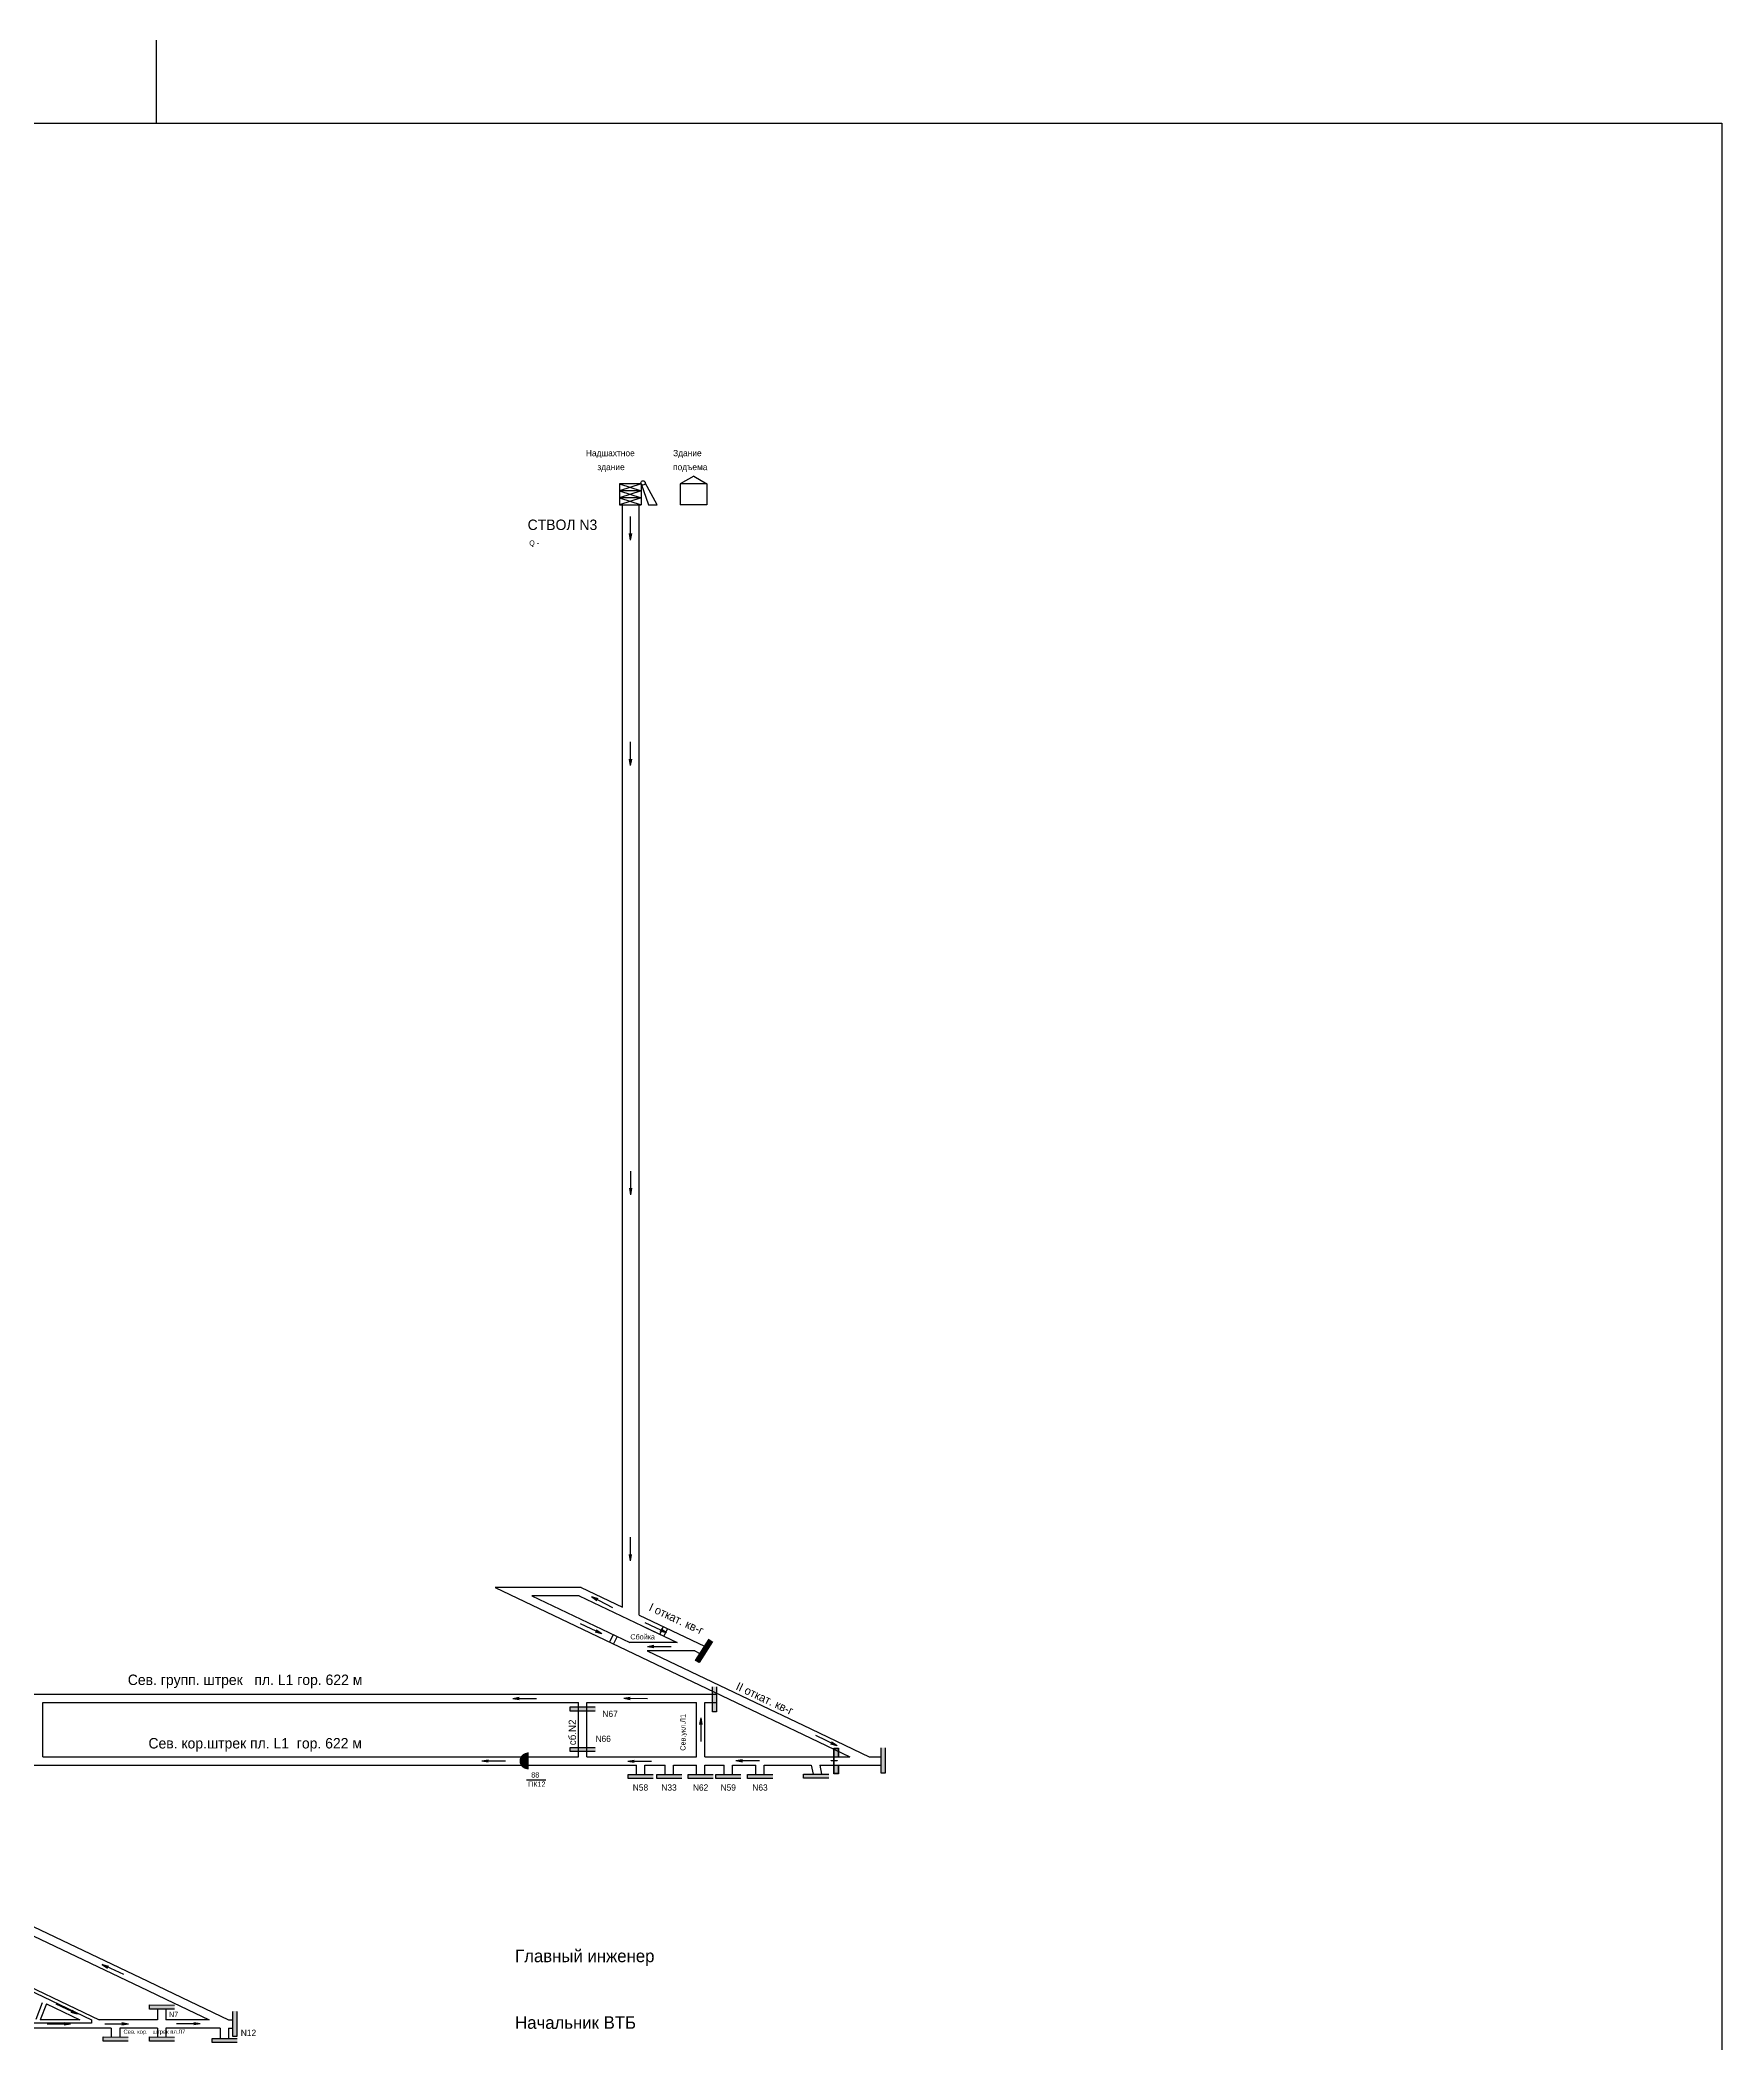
# Model space of a CAD drawing. Header units: millimetres. Extents: x -1405 to 845, y -941 to 518.
# Drawn here: x 40 to 845, y -441 to 518 of the extents above; entities that cross this region are included whole.
import ezdxf

# ---------------------------------------------------------------- set-up
doc = ezdxf.new("R2010")
doc.units = ezdxf.units.MM
for name, color, linetype in [('Двери', 7, 'Continuous'), ('Заслоны', 7, 'Continuous'), ('Маршруты слесарей', 7, 'Continuous'), ('Номера перемычек', 7, 'Continuous'), ('Перемычки', 7, 'Continuous'), ('Пожарные арки', 7, 'Continuous'), ('Струя', 7, 'Continuous')]:
    doc.layers.add(name, color=color, linetype=linetype)

msp = doc.modelspace()

# ---------------------------------------------------------------- hatches: boundary and pattern name
at = {"layer": 'Двери'}
h = msp.add_hatch(color=256, dxfattribs=at)
h.paths.add_polyline_path([(422.23, -303.69), (422.23, -299.59), (420.03, -299.59), (420.03, -303.69), (420.13, -303.69), (420.13, -299.69), (422.13, -299.69), (422.13, -303.69)])
h.paths.add_polyline_path([(420.13, -307.69), (420.13, -303.69), (420.03, -303.69), (420.03, -307.69)])
h.paths.add_polyline_path([(422.23, -311.79), (422.23, -307.69), (422.13, -307.69), (422.13, -311.69), (420.13, -311.69), (420.13, -307.69), (420.03, -307.69), (420.03, -311.79)])
h = msp.add_hatch(color=3, dxfattribs=at)
h.paths.add_polyline_path([(422.13, -299.69), (420.13, -299.69), (420.13, -303.69), (422.13, -303.69)])
h.paths.add_polyline_path([(420.13, -311.69), (422.13, -311.69), (422.13, -307.69), (420.13, -307.69)])
at = {"layer": 'Заслоны'}
h = msp.add_hatch(color=7, dxfattribs=at)
h.paths.add_polyline_path([(273.44, -301.69, 0.267949), (269.97, -303.69), (273.44, -303.69)])
h.paths.add_polyline_path([(273.44, -303.69), (269.97, -303.69, 0.267949), (269.97, -307.69), (273.44, -307.69)])
h.paths.add_polyline_path([(273.44, -307.69), (269.97, -307.69, 0.267949), (273.44, -309.69)])
at = {"layer": 'Перемычки'}
h = msp.add_hatch(color=256, dxfattribs=at)
h.paths.add_polyline_path([(355.46, -258.74), (357.68, -255.29), (357.59, -255.23), (355.43, -258.6), (353.75, -257.52), (355.91, -254.15), (355.82, -254.1), (353.61, -257.55)])
h.paths.add_polyline_path([(357.59, -255.23), (357.68, -255.29), (362.04, -248.47), (360.19, -247.28), (355.82, -254.1), (355.91, -254.15), (360.22, -247.42), (361.9, -248.5)])
h = msp.add_hatch(color=3, dxfattribs=at)
h.paths.add_polyline_path([(353.75, -257.52), (355.43, -258.6), (357.59, -255.23), (355.91, -254.15)])
h.paths.add_polyline_path([(359.75, -251.86), (358.06, -250.79), (355.91, -254.15), (357.59, -255.23)])
h.paths.add_polyline_path([(359.75, -251.86), (361.9, -248.5), (360.22, -247.42), (358.06, -250.79)])
h = msp.add_hatch(color=256, dxfattribs=at)
h.paths.add_polyline_path([(363.92, -282.32), (363.92, -278.22), (363.82, -278.22), (363.82, -282.22), (361.82, -282.22), (361.82, -278.22), (361.72, -278.22), (361.72, -282.32)])
h.paths.add_polyline_path([(363.82, -278.22), (363.92, -278.22), (363.92, -270.12), (361.72, -270.12), (361.72, -278.22), (361.82, -278.22), (361.82, -270.22), (363.82, -270.22)])
h = msp.add_hatch(color=3, dxfattribs=at)
h.paths.add_polyline_path([(361.82, -282.22), (363.82, -282.22), (363.82, -278.22), (361.82, -278.22)])
h.paths.add_polyline_path([(363.82, -274.22), (361.82, -274.22), (361.82, -278.22), (363.82, -278.22)])
h.paths.add_polyline_path([(363.82, -274.22), (363.82, -270.22), (361.82, -270.22), (361.82, -274.22)])
h = msp.add_hatch(color=256, dxfattribs=at)
h.paths.add_polyline_path([(293.66, -281.89), (297.76, -281.89), (297.76, -281.79), (293.76, -281.79), (293.76, -279.79), (297.76, -279.79), (297.76, -279.69), (293.66, -279.69)])
h.paths.add_polyline_path([(297.76, -281.79), (297.76, -281.89), (305.86, -281.89), (305.86, -279.69), (297.76, -279.69), (297.76, -279.79), (305.76, -279.79), (305.76, -281.79)])
h = msp.add_hatch(color=3, dxfattribs=at)
h.paths.add_polyline_path([(293.76, -279.79), (293.76, -281.79), (297.76, -281.79), (297.76, -279.79)])
h.paths.add_polyline_path([(301.76, -281.79), (301.76, -279.79), (297.76, -279.79), (297.76, -281.79)])
h.paths.add_polyline_path([(301.76, -281.79), (305.76, -281.79), (305.76, -279.79), (301.76, -279.79)])
h = msp.add_hatch(color=256, dxfattribs=at)
h.paths.add_polyline_path([(293.66, -301.27), (297.76, -301.27), (297.76, -301.17), (293.76, -301.17), (293.76, -299.17), (297.76, -299.17), (297.76, -299.07), (293.66, -299.07)])
h.paths.add_polyline_path([(297.76, -301.17), (297.76, -301.27), (305.86, -301.27), (305.86, -299.07), (297.76, -299.07), (297.76, -299.17), (305.76, -299.17), (305.76, -301.17)])
h = msp.add_hatch(color=3, dxfattribs=at)
h.paths.add_polyline_path([(293.76, -299.17), (293.76, -301.17), (297.76, -301.17), (297.76, -299.17)])
h.paths.add_polyline_path([(301.76, -301.17), (301.76, -299.17), (297.76, -299.17), (297.76, -301.17)])
h.paths.add_polyline_path([(301.76, -301.17), (305.76, -301.17), (305.76, -299.17), (301.76, -299.17)])
h = msp.add_hatch(color=256, dxfattribs=at)
h.paths.add_polyline_path([(444.77, -311.56), (444.77, -307.46), (444.67, -307.46), (444.67, -311.46), (442.67, -311.46), (442.67, -307.46), (442.57, -307.46), (442.57, -311.56)])
h.paths.add_polyline_path([(444.67, -307.46), (444.77, -307.46), (444.77, -299.36), (442.57, -299.36), (442.57, -307.46), (442.67, -307.46), (442.67, -299.46), (444.67, -299.46)])
h = msp.add_hatch(color=3, dxfattribs=at)
h.paths.add_polyline_path([(442.67, -311.46), (444.67, -311.46), (444.67, -307.46), (442.67, -307.46)])
h.paths.add_polyline_path([(444.67, -303.46), (442.67, -303.46), (442.67, -307.46), (444.67, -307.46)])
h.paths.add_polyline_path([(444.67, -303.46), (444.67, -299.46), (442.67, -299.46), (442.67, -303.46)])
h = msp.add_hatch(color=256, dxfattribs=at)
h.paths.add_polyline_path([(321.37, -314.2), (325.47, -314.2), (325.47, -314.1), (321.47, -314.1), (321.47, -312.1), (325.47, -312.1), (325.47, -312), (321.37, -312)])
h.paths.add_polyline_path([(325.47, -314.1), (325.47, -314.2), (333.57, -314.2), (333.57, -312), (325.47, -312), (325.47, -312.1), (333.47, -312.1), (333.47, -314.1)])
h = msp.add_hatch(color=3, dxfattribs=at)
h.paths.add_polyline_path([(321.47, -312.1), (321.47, -314.1), (325.47, -314.1), (325.47, -312.1)])
h.paths.add_polyline_path([(329.47, -314.1), (329.47, -312.1), (325.47, -312.1), (325.47, -314.1)])
h.paths.add_polyline_path([(329.47, -314.1), (333.47, -314.1), (333.47, -312.1), (329.47, -312.1)])
h = msp.add_hatch(color=256, dxfattribs=at)
h.paths.add_polyline_path([(335.06, -314.2), (339.16, -314.2), (339.16, -314.1), (335.16, -314.1), (335.16, -312.1), (339.16, -312.1), (339.16, -312), (335.06, -312)])
h.paths.add_polyline_path([(339.16, -314.1), (339.16, -314.2), (347.26, -314.2), (347.26, -312), (339.16, -312), (339.16, -312.1), (347.16, -312.1), (347.16, -314.1)])
h = msp.add_hatch(color=3, dxfattribs=at)
h.paths.add_polyline_path([(335.16, -312.1), (335.16, -314.1), (339.16, -314.1), (339.16, -312.1)])
h.paths.add_polyline_path([(343.16, -314.1), (343.16, -312.1), (339.16, -312.1), (339.16, -314.1)])
h.paths.add_polyline_path([(343.16, -314.1), (347.16, -314.1), (347.16, -312.1), (343.16, -312.1)])
h = msp.add_hatch(color=256, dxfattribs=at)
h.paths.add_polyline_path([(350.16, -314.2), (354.26, -314.2), (354.26, -314.1), (350.26, -314.1), (350.26, -312.1), (354.26, -312.1), (354.26, -312), (350.16, -312)])
h.paths.add_polyline_path([(354.26, -314.1), (354.26, -314.2), (362.36, -314.2), (362.36, -312), (354.26, -312), (354.26, -312.1), (362.26, -312.1), (362.26, -314.1)])
h = msp.add_hatch(color=3, dxfattribs=at)
h.paths.add_polyline_path([(350.26, -312.1), (350.26, -314.1), (354.26, -314.1), (354.26, -312.1)])
h.paths.add_polyline_path([(358.26, -314.1), (358.26, -312.1), (354.26, -312.1), (354.26, -314.1)])
h.paths.add_polyline_path([(358.26, -314.1), (362.26, -314.1), (362.26, -312.1), (358.26, -312.1)])
h = msp.add_hatch(color=256, dxfattribs=at)
h.paths.add_polyline_path([(363.42, -314.2), (367.52, -314.2), (367.52, -314.1), (363.52, -314.1), (363.52, -312.1), (367.52, -312.1), (367.52, -312), (363.42, -312)])
h.paths.add_polyline_path([(367.52, -314.1), (367.52, -314.2), (375.62, -314.2), (375.62, -312), (367.52, -312), (367.52, -312.1), (375.52, -312.1), (375.52, -314.1)])
h = msp.add_hatch(color=3, dxfattribs=at)
h.paths.add_polyline_path([(363.52, -312.1), (363.52, -314.1), (367.52, -314.1), (367.52, -312.1)])
h.paths.add_polyline_path([(371.52, -314.1), (371.52, -312.1), (367.52, -312.1), (367.52, -314.1)])
h.paths.add_polyline_path([(371.52, -314.1), (375.52, -314.1), (375.52, -312.1), (371.52, -312.1)])
h = msp.add_hatch(color=256, dxfattribs=at)
h.paths.add_polyline_path([(378.64, -314.2), (382.74, -314.2), (382.74, -314.1), (378.74, -314.1), (378.74, -312.1), (382.74, -312.1), (382.74, -312), (378.64, -312)])
h.paths.add_polyline_path([(382.74, -314.1), (382.74, -314.2), (390.84, -314.2), (390.84, -312), (382.74, -312), (382.74, -312.1), (390.74, -312.1), (390.74, -314.1)])
h = msp.add_hatch(color=3, dxfattribs=at)
h.paths.add_polyline_path([(378.74, -312.1), (378.74, -314.1), (382.74, -314.1), (382.74, -312.1)])
h.paths.add_polyline_path([(386.74, -314.1), (386.74, -312.1), (382.74, -312.1), (382.74, -314.1)])
h.paths.add_polyline_path([(386.74, -314.1), (390.74, -314.1), (390.74, -312.1), (386.74, -312.1)])
h = msp.add_hatch(color=256, dxfattribs=at)
h.paths.add_polyline_path([(405.47, -314.03), (409.57, -314.03), (409.57, -313.93), (405.57, -313.93), (405.57, -311.93), (409.57, -311.93), (409.57, -311.83), (405.47, -311.83)])
h.paths.add_polyline_path([(409.57, -313.93), (409.57, -314.03), (417.67, -314.03), (417.67, -311.83), (409.57, -311.83), (409.57, -311.93), (417.57, -311.93), (417.57, -313.93)])
h = msp.add_hatch(color=3, dxfattribs=at)
h.paths.add_polyline_path([(405.57, -311.93), (405.57, -313.93), (409.57, -313.93), (409.57, -311.93)])
h.paths.add_polyline_path([(413.57, -313.93), (413.57, -311.93), (409.57, -311.93), (409.57, -313.93)])
h.paths.add_polyline_path([(413.57, -313.93), (417.57, -313.93), (417.57, -311.93), (413.57, -311.93)])
h = msp.add_hatch(color=256, dxfattribs=at)
h.paths.add_polyline_path([(92.08, -424.64), (96.18, -424.65), (96.18, -424.55), (92.18, -424.54), (92.18, -422.54), (96.18, -422.55), (96.18, -422.45), (92.08, -422.44)])
h.paths.add_polyline_path([(96.18, -424.55), (96.18, -424.65), (104.28, -424.66), (104.28, -422.46), (96.18, -422.45), (96.18, -422.55), (104.18, -422.56), (104.18, -424.56)])
h = msp.add_hatch(color=3, dxfattribs=at)
h.paths.add_polyline_path([(92.18, -422.54), (92.18, -424.54), (96.18, -424.55), (96.18, -422.55)])
h.paths.add_polyline_path([(100.18, -424.55), (100.18, -422.55), (96.18, -422.55), (96.18, -424.55)])
h.paths.add_polyline_path([(100.18, -424.55), (104.18, -424.56), (104.18, -422.56), (100.18, -422.55)])
h = msp.add_hatch(color=256, dxfattribs=at)
h.paths.add_polyline_path([(134.15, -437.68), (134.15, -433.58), (134.05, -433.58), (134.05, -437.58), (132.05, -437.58), (132.05, -433.58), (131.95, -433.58), (131.95, -437.68)])
h.paths.add_polyline_path([(134.05, -433.58), (134.15, -433.58), (134.15, -425.48), (131.95, -425.48), (131.95, -433.58), (132.05, -433.58), (132.05, -425.58), (134.05, -425.58)])
h = msp.add_hatch(color=3, dxfattribs=at)
h.paths.add_polyline_path([(132.05, -437.58), (134.05, -437.58), (134.05, -433.58), (132.05, -433.58)])
h.paths.add_polyline_path([(134.05, -429.58), (132.05, -429.58), (132.05, -433.58), (134.05, -433.58)])
h.paths.add_polyline_path([(134.05, -429.58), (134.05, -425.58), (132.05, -425.58), (132.05, -429.58)])
h = msp.add_hatch(color=256, dxfattribs=at)
h.paths.add_polyline_path([(69.9, -439.96), (74, -439.96), (74, -439.86), (70, -439.86), (70, -437.86), (74, -437.86), (74, -437.76), (69.9, -437.76)])
h.paths.add_polyline_path([(74, -439.86), (74, -439.96), (82.1, -439.97), (82.1, -437.77), (74, -437.76), (74, -437.86), (82, -437.87), (82, -439.87)])
h = msp.add_hatch(color=3, dxfattribs=at)
h.paths.add_polyline_path([(70, -437.86), (70, -439.86), (74, -439.86), (74, -437.86)])
h.paths.add_polyline_path([(78, -439.87), (78, -437.87), (74, -437.86), (74, -439.86)])
h.paths.add_polyline_path([(78, -439.87), (82, -439.87), (82, -437.87), (78, -437.87)])
h = msp.add_hatch(color=256, dxfattribs=at)
h.paths.add_polyline_path([(92.08, -439.96), (96.18, -439.96), (96.18, -439.86), (92.18, -439.86), (92.18, -437.86), (96.18, -437.86), (96.18, -437.76), (92.08, -437.76)])
h.paths.add_polyline_path([(96.18, -439.86), (96.18, -439.96), (104.28, -439.97), (104.28, -437.77), (96.18, -437.76), (96.18, -437.86), (104.18, -437.87), (104.18, -439.87)])
h = msp.add_hatch(color=3, dxfattribs=at)
h.paths.add_polyline_path([(92.18, -437.86), (92.18, -439.86), (96.18, -439.86), (96.18, -437.86)])
h.paths.add_polyline_path([(100.18, -439.87), (100.18, -437.87), (96.18, -437.86), (96.18, -439.86)])
h.paths.add_polyline_path([(100.18, -439.87), (104.18, -439.87), (104.18, -437.87), (100.18, -437.87)])
h = msp.add_hatch(color=256, dxfattribs=at)
h.paths.add_polyline_path([(122.08, -440.66), (126.18, -440.67), (126.18, -440.57), (122.18, -440.56), (122.18, -438.56), (126.18, -438.57), (126.18, -438.47), (122.08, -438.46)])
h.paths.add_polyline_path([(126.18, -440.57), (126.18, -440.67), (134.28, -440.68), (134.28, -438.48), (126.18, -438.47), (126.18, -438.57), (134.18, -438.58), (134.18, -440.58)])
h = msp.add_hatch(color=3, dxfattribs=at)
h.paths.add_polyline_path([(122.18, -438.56), (122.18, -440.56), (126.18, -440.57), (126.18, -438.57)])
h.paths.add_polyline_path([(130.18, -440.57), (130.18, -438.57), (126.18, -438.57), (126.18, -440.57)])
h.paths.add_polyline_path([(130.18, -440.57), (134.18, -440.58), (134.18, -438.58), (130.18, -438.57)])

# ---------------------------------------------------------------- linework, layer by layer
for p, q in [((95.49, 478.56), (95.49, 518.38)), ((-1404.51, 478.56), (845.49, 478.56)), ((845.49, 478.56), (845.49, -571.44)), ((352.89, 309.59), (346.39, 305.82)), ((352.89, 309.59), (359.24, 305.82)), ((327.66, 305.82), (317.41, 302.49)), ((317.41, 305.82), (327.66, 302.49)), ((327.66, 305.82), (317.41, 305.82)), ((317.41, 305.82), (317.41, 295.82)), ((317.41, 302.49), (327.66, 299.15)), ((327.66, 302.49), (317.41, 299.15)), ((327.66, 302.49), (317.41, 302.49)), ((327.66, 299.15), (317.41, 295.82)), ((317.41, 299.15), (327.66, 295.82)), ((327.66, 299.15), (317.41, 299.15)), ((327.66, 305.82), (331.22, 295.81)), ((327.66, 305.82), (327.66, 295.82)), ((335.39, 295.81), (329.7, 306.31)), ((359.24, 305.82), (346.39, 305.82)), ((346.39, 305.82), (346.39, 295.82)), ((359.24, 305.82), (359.24, 295.82)), ((317.41, 295.82), (327.66, 295.82)), ((317.41, 295.82), (317.41, 295.82)), ((318.84, -89.11), (318.84, 295.82)), ((326.84, -89.11), (326.84, 295.82)), ((331.22, 295.81), (335.39, 295.81)), ((359.24, 295.82), (346.39, 295.82)), ((346.39, 295.82), (346.39, 295.82)), ((318.84, -232.06), (318.84, -89.11)), ((326.84, -235.88), (326.84, -89.11)), ((257.7, -222.59), (373.22, -277.69)), ((298.99, -222.59), (257.7, -222.59)), ((275.38, -226.59), (322.27, -248.96)), ((298.08, -226.59), (275.38, -226.59)), ((298.08, -226.59), (344.97, -248.96)), ((298.99, -222.59), (318.84, -232.06)), ((326.84, -235.88), (358.07, -250.77)), ((344.97, -248.96), (322.27, -248.96)), ((329.87, -241.76), (344.97, -248.96)), ((353.36, -252.96), (330.66, -252.96)), ((330.66, -252.96), (382.51, -277.69)), ((353.36, -252.96), (355.9, -254.17)), ((10.36, -273.69), (248.54, -273.69)), ((41.15, -303.69), (41.15, -277.69)), ((41.15, -277.69), (248.54, -277.69)), ((248.54, -273.69), (363.82, -273.69)), ((248.54, -277.69), (297.76, -277.69)), ((297.76, -303.69), (297.76, -277.69)), ((301.76, -303.69), (301.76, -277.69)), ((301.76, -277.69), (354.26, -277.69)), ((354.26, -303.69), (354.26, -277.69)), ((358.26, -303.69), (358.26, -277.69)), ((358.26, -277.69), (363.82, -277.69)), ((373.22, -277.69), (405.41, -293.04)), ((382.51, -277.69), (405.41, -288.61)), ((405.41, -288.61), (437.03, -303.69)), ((405.41, -293.04), (427.74, -303.69)), ((41.15, -303.69), (248.54, -303.69)), ((248.54, -303.69), (297.76, -303.69)), ((301.76, -303.69), (354.26, -303.69)), ((358.26, -303.69), (393.83, -303.69)), ((393.83, -303.69), (405.41, -303.69)), ((405.41, -303.69), (427.74, -303.69)), ((418.71, -305.54), (421.69, -305.54)), ((418.71, -305.65), (418.71, -305.54)), ((421.69, -305.65), (418.71, -305.65)), ((421.69, -305.54), (421.69, -305.65)), ((426.67, -303.69), (427.74, -303.69)), ((437.03, -303.69), (442.67, -303.69)), ((14.58, -307.69), (41.15, -307.69)), ((41.15, -307.69), (248.54, -307.69)), ((248.54, -307.69), (317.84, -307.69)), ((317.84, -307.69), (325.47, -307.69)), ((325.47, -312.1), (325.47, -307.69)), ((329.47, -312.1), (329.47, -307.69)), ((329.47, -307.69), (339.16, -307.69)), ((339.16, -312.1), (339.16, -307.69)), ((343.16, -312.1), (343.16, -307.69)), ((343.16, -307.69), (354.26, -307.69)), ((354.26, -312.1), (354.26, -307.69)), ((358.26, -312.1), (358.26, -307.69)), ((358.26, -307.69), (367.52, -307.69)), ((367.52, -312.1), (367.52, -307.69)), ((371.52, -312.1), (371.52, -307.69)), ((371.52, -307.69), (382.72, -307.69)), ((382.72, -312.1), (382.72, -307.69)), ((386.72, -312.1), (386.72, -307.69)), ((386.72, -307.69), (393.43, -307.69)), ((390.54, -307.69), (405.41, -307.69)), ((405.41, -307.69), (407.4, -307.69)), ((407.4, -307.69), (409.22, -307.69)), ((409.22, -307.69), (410.05, -311.93)), ((413.29, -307.69), (414.13, -311.93)), ((413.29, -307.69), (421.29, -307.69)), ((421.29, -307.69), (442.67, -307.69)), ((-72.61, -362.53), (68.06, -429.62)), ((8.5, -371.64), (91.4, -411.18)), ((6.01, -374.89), (91.4, -415.61)), ((91.4, -411.18), (100.06, -415.31)), ((42.78, -421.99), (39.84, -429.62)), ((42.78, -421.99), (58.77, -429.62)), ((91.4, -415.61), (100.06, -419.74)), ((100.06, -415.31), (130.06, -429.62)), ((100.06, -419.74), (120.77, -429.62)), ((58.77, -429.62), (39.84, -429.62)), ((87.26, -429.62), (68.06, -429.62)), ((96.06, -429.62), (87.26, -429.62)), ((96.06, -424.55), (96.06, -429.62)), ((100.06, -424.55), (100.06, -429.62)), ((120.77, -429.62), (100.06, -429.62)), ((130.06, -429.62), (132.06, -429.62)), ((73.81, -433.62), (-101.05, -433.62)), ((73.81, -433.62), (73.81, -437.86)), ((85.23, -433.62), (77.97, -433.62)), ((77.97, -433.62), (77.97, -437.87)), ((96.06, -433.62), (85.23, -433.62)), ((96.06, -433.62), (96.06, -437.86)), ((126.06, -433.62), (100.06, -433.62)), ((100.06, -433.62), (100.06, -437.87)), ((126.06, -433.62), (126.06, -438.57)), ((130.06, -433.7), (132.06, -433.7)), ((130.06, -433.7), (130.06, -438.57))]:
    msp.add_line(p, q)
msp.add_circle((328.66, 306.34), 1.04)
at = {"layer": 'Двери'}
for points in [[(422.23, -307.69), (422.23, -311.79), (420.03, -311.79), (420.03, -299.59), (422.23, -299.59), (422.23, -303.69)], [(422.13, -307.69), (422.13, -311.69), (420.13, -311.69), (420.13, -299.69), (422.13, -299.69), (422.13, -303.69)]]:
    msp.add_lwpolyline(points, dxfattribs=at)
at = {"layer": 'Заслоны', "color": 7}
for p, q in [((273.44, -301.69), (273.44, -309.69)), ((272.71, -314.65), (282.11, -314.65))]:
    msp.add_line(p, q, dxfattribs=at)
at = {"layer": 'Маршруты слесарей', "color": 3, "lineweight": 30}
msp.add_lwpolyline([(-196.07, -304.98), (64.35, -429.62), (64.35, -431.27), (-126.34, -431.27), (-126.34, -399.63)], dxfattribs=at)
at = {"layer": 'Перемычки'}
for points in [[(361.9, -248.5), (355.43, -258.6), (353.75, -257.52), (360.22, -247.42)], [(363.82, -270.22), (363.82, -282.22), (361.82, -282.22), (361.82, -270.22)], [(305.76, -281.79), (293.76, -281.79), (293.76, -279.79), (305.76, -279.79)], [(305.76, -301.17), (293.76, -301.17), (293.76, -299.17), (305.76, -299.17)], [(444.67, -299.46), (444.67, -311.46), (442.67, -311.46), (442.67, -299.46)], [(333.47, -314.1), (321.47, -314.1), (321.47, -312.1), (333.47, -312.1)], [(347.16, -314.1), (335.16, -314.1), (335.16, -312.1), (347.16, -312.1)], [(362.26, -314.1), (350.26, -314.1), (350.26, -312.1), (362.26, -312.1)], [(375.52, -314.1), (363.52, -314.1), (363.52, -312.1), (375.52, -312.1)], [(390.74, -314.1), (378.74, -314.1), (378.74, -312.1), (390.74, -312.1)], [(417.57, -313.93), (405.57, -313.93), (405.57, -311.93), (417.57, -311.93)], [(104.18, -424.56), (92.18, -424.54), (92.18, -422.54), (104.18, -422.56)], [(134.05, -425.58), (134.05, -437.58), (132.05, -437.58), (132.05, -425.58)], [(82, -439.87), (70, -439.86), (70, -437.86), (82, -437.87)], [(104.18, -439.87), (92.18, -439.86), (92.18, -437.86), (104.18, -437.87)], [(134.18, -440.58), (122.18, -440.56), (122.18, -438.56), (134.18, -438.58)]]:
    msp.add_lwpolyline(points, dxfattribs=at)
at = {"layer": 'Пожарные арки', "color": 1}
for p, q in [((314.28, -245.15), (312.56, -248.76)), ((316.19, -246.06), (314.47, -249.67)), ((338.34, -241.36), (336.62, -244.97)), ((340.26, -242.28), (338.54, -245.89))]:
    msp.add_line(p, q, dxfattribs=at)
at = {"layer": 'Струя', "color": 1}
for p, q in [((322.68, 278.92), (322.66, 290.23)), ((322.68, 278.92), (322.16, 282.04)), ((322.68, 278.92), (323.2, 282.04)), ((322.67, 170.95), (322.15, 174.06)), ((322.67, 170.95), (322.65, 182.26)), ((322.67, 170.95), (323.19, 174.07)), ((322.75, -34.54), (322.73, -23.23)), ((322.75, -34.54), (322.22, -31.43)), ((322.75, -34.54), (323.26, -31.43)), ((322.65, -209.86), (322.63, -198.56)), ((322.65, -209.86), (322.12, -206.75)), ((322.65, -209.86), (323.17, -206.75)), ((303.91, -226.99), (306.92, -227.94)), ((303.91, -226.99), (306.44, -228.87)), ((303.91, -226.99), (313.98, -232.14)), ((339.84, -244.37), (329.65, -239.47)), ((308.82, -244.84), (298.63, -239.95)), ((308.82, -244.84), (305.79, -243.96)), ((308.82, -244.84), (306.24, -243.02)), ((339.84, -244.37), (336.81, -243.49)), ((339.84, -244.37), (337.26, -242.55)), ((330.74, -250.81), (333.85, -250.29)), ((330.74, -250.81), (333.85, -251.34)), ((330.74, -250.81), (342.04, -250.84)), ((266.22, -275.7), (269.33, -275.19)), ((266.22, -275.7), (277.52, -275.76)), ((266.22, -275.7), (269.32, -276.23)), ((319.41, -275.67), (322.53, -275.16)), ((319.41, -275.67), (330.72, -275.7)), ((319.41, -275.67), (322.52, -276.2)), ((356.23, -285.05), (355.71, -288.16)), ((356.23, -285.05), (356.75, -288.16)), ((356.23, -285.05), (356.23, -296.35)), ((421.56, -298.45), (411.37, -293.56)), ((421.56, -298.45), (418.98, -296.64)), ((251.39, -305.58), (254.51, -305.07)), ((251.39, -305.58), (262.7, -305.58)), ((251.39, -305.58), (254.5, -306.12)), ((321.29, -305.8), (324.41, -305.28)), ((321.29, -305.8), (332.6, -305.8)), ((321.29, -305.8), (324.41, -306.33)), ((373.15, -305.51), (376.26, -304.99)), ((373.15, -305.51), (384.45, -305.51)), ((373.15, -305.51), (376.26, -306.03)), ((421.56, -298.45), (418.53, -297.58)), ((37.82, -429.37), (40.99, -421.35)), ((57.65, -426.93), (47.42, -422.12)), ((57.65, -426.93), (54.62, -426.08)), ((57.65, -426.93), (55.06, -425.13))]:
    msp.add_line(p, q, dxfattribs=at)
at = {"layer": 'Струя', "color": 5}
for p, q in [((79.81, -407.95), (69.58, -403.14)), ((69.58, -403.14), (72.46, -403.99)), ((69.58, -403.14), (72.02, -404.94)), ((54.4, -431.68), (43.1, -431.65)), ((54.4, -431.68), (51.29, -431.15)), ((54.4, -431.68), (51.29, -432.19)), ((82.1, -431.68), (70.8, -431.65)), ((82.1, -431.68), (78.99, -431.15)), ((82.1, -431.68), (78.99, -432.19)), ((116.48, -431.61), (105.18, -431.58)), ((116.48, -431.61), (113.37, -431.08)), ((116.48, -431.61), (113.37, -432.12))]:
    msp.add_line(p, q, dxfattribs=at)

# ---------------------------------------------------------------- texts
for s, height, p in [('Надшахтное', 3, (301.22, 319.1)), ('Здание', 3, (343.02, 319.1)), ('здание', 3, (306.74, 312.43)), ('подъема', 3, (343, 312.43)), ('СТВОЛ N3', 5, (273.33, 283.77)), ('Q - ', 2.5, (274.1, 276.26)), ('Сбойка', 2.5, (322.55, -247.48)), ('Сев. групп. штрек   пл. L1 гор. 622 м', 5, (81.78, -269.32)), ('Сев. кор.штрек пл. L1  гор. 622 м', 5, (91.68, -299.71)), ('Сев. кор.   штрек пл.Л7', 2, (79.72, -436.33))]:
    msp.add_text(s, height=height).set_placement(p)
for s, height, rotation, p in [('I откат. кв-г', 4, 335, (331.06, -233.49)), ('II откат. кв-г', 4, 335, (372.71, -271.34)), ('сб.N2', 3.5, 90, (296.49, -298.14)), ('Сев.укл.Л1', 2.5, 90, (348.97, -300.77))]:
    msp.add_text(s, height=height, rotation=rotation).set_placement(p)
at = {"lineweight": 25}
for s, p in [('Главный инженер', (267.33, -402.05)), ('Начальник ВТБ', (267.33, -433.95))]:
    msp.add_text(s, height=6, dxfattribs=at).set_placement(p)
at = {"layer": 'Заслоны', "color": 7}
for s, p in [('ПК12', (273.57, -318.03)), ('88', (275.06, -313.61))]:
    msp.add_text(s, height=2.5, dxfattribs=at).set_placement(p)
at = {"layer": 'Номера перемычек'}
for s, p in [('N67', (309.16, -284.64)), ('N66', (305.85, -296.55)), ('N58', (323.71, -319.89)), ('N33', (337.4, -319.89)), ('N62', (352.5, -319.89)), ('N59', (365.76, -319.89)), ('N63', (380.98, -319.89)), ('N12', (135.92, -437.36))]:
    msp.add_text(s, height=3, dxfattribs=at).set_placement(p)
at = {"layer": 'Номера перемычек', "color": 7}
msp.add_text('N7', height=2.5, dxfattribs=at).set_placement((101.51, -428.31))

doc.saveas('drawing.dxf')
